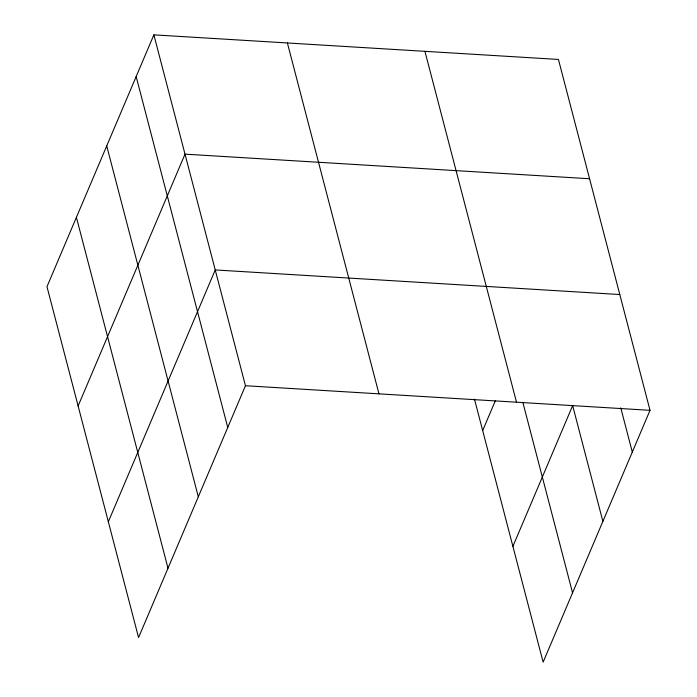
<?xml version="1.0" encoding="UTF-8"?>
<svg xmlns="http://www.w3.org/2000/svg" width="697" height="697" viewBox="0 0 697 697"><rect width="100%" height="100%" fill="white"/><g stroke="black" fill="none" stroke-linecap="round" stroke-linejoin="round"><path stroke-width="1.05" d="M153.871 34.85L46.978 286.676L138.564 637.555L245.457 385.729L153.871 34.85L558.436 59.445L650.022 410.324L543.129 662.15L474.483 399.181M78.116 405.976L185.01 154.15L589.575 178.746M108.34 521.765L215.234 269.939L619.799 294.535M482.681 430.572L495.297 400.853M512.905 546.361L572.655 405.593L602.879 521.391M245.457 385.729L650.022 410.324M620.766 407.841L632.301 452.057M522.828 402.291L572.551 592.816M424.935 51.325L516.512 402.204M287.382 42.97L378.959 393.84M136.159 76.583L227.745 427.461M106.728 145.917L198.314 496.795M76.409 217.351L167.994 568.221"/></g></svg>
